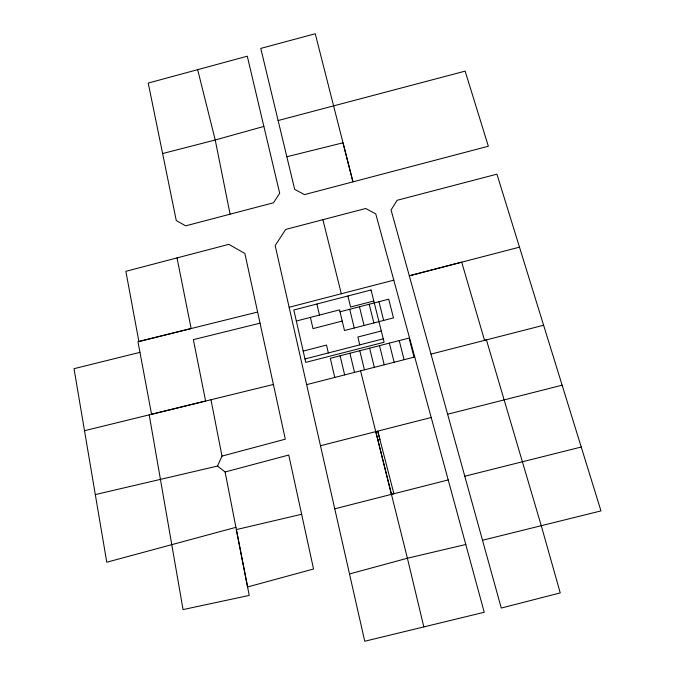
<?xml version="1.0" encoding="UTF-8"?>
<svg xmlns="http://www.w3.org/2000/svg" width="675" height="675" viewBox="0 0 675 675"><rect width="100%" height="100%" fill="white"/><g stroke="black" fill="none" stroke-linecap="round" stroke-linejoin="round"><path stroke-width="1.01" d="M235.921 527.327L106.777 562.224L95.31 494.589L217.51 466.062L221.991 456.097L210.971 399.735M263.866 126.428L279.695 193.269L273.468 202.787L185.667 225.855L176.268 220.531L148.238 83.067L247.286 56.202L263.866 126.428L215.232 139.995L162.624 153.546M349.498 573.961L407.396 558.233L465.792 544.497L484.237 612.259L364.745 641.25L275.164 245.573L285.685 229.433L365.69 208.491L375.756 213.882L465.792 544.497M221.991 456.097L285.306 439.18L244.873 253.479L228.825 244.35L125.862 271.316L138.881 341.508L191.135 328.531L177.027 257.918M217.51 466.062L225.104 471.977L288.757 455.043L313.546 569.017L247.573 586.963L236.334 529.588L301.624 514.283M423.832 626.889L407.396 558.233L377.882 440.083L379.932 439.535L377.738 431.123L393.896 493.737L334.749 508.815M278.117 120.538L465.142 71.137L488.337 146.239L304.442 194.619L294.68 189.346L260.769 48.406L315.242 33.75L352.957 181.862L343.001 142.805L286.816 156.752M519.488 247.16L409.303 275.797L391.061 209.984L397.145 200.281L496.935 174.167L600.978 510.907L482.507 540.262L409.303 275.797L461.708 262.162L484.54 340.369L543.603 325.249M289.119 307.277L393.795 280.15M296.333 321.038L339.533 309.867L344.486 330.531L393.474 317.9L388.733 299.194L339.998 311.799M373.807 300.999L350.57 307.007L347.887 295.988M342.217 321.064L312.998 328.615L310.407 317.402M303.176 351.093L326.506 345.094L328.345 352.949M381.291 330.995L357.86 337.019L359.767 344.874M304.973 358.957L383.248 338.842M430.971 354.113L486.439 339.888L541.257 525.682L560.242 592.895L501.28 608.057L482.507 540.262M306.644 384.64L414.737 356.982M320.473 445.736L431.182 417.496M447.626 414.222L562.148 385.189M448.208 479.942L391.458 494.362L360.56 370.845M464.78 476.229L581.242 447.027M257.639 312.036L137.978 341.744L151.554 414.29L205.605 401.017L193.354 339.643L260.061 323.173M139.953 352.35L74.022 368.685L95.31 494.589M84.51 430.701L273.383 384.463M414.02 357.168L409.118 338.048L330.277 358.298L334.766 377.443M399.229 340.588L404.08 359.707M375.739 431.637L377.882 440.083M378.97 301.725L383.662 320.431M389.357 343.128L394.158 362.247M322.912 219.704L341.314 293.743M197.657 69.668L215.232 139.995L230.091 214.186M369.217 304.248L373.857 322.954M379.493 345.659L384.235 364.787M359.463 306.762L364.061 325.485M369.63 348.19L374.321 367.327M349.726 309.285L354.265 328.008M359.783 350.722L364.424 369.858M349.937 353.244L354.527 372.389M340.107 355.776L344.647 374.92M316.887 304.028L319.469 315.056M225.104 471.977L249.227 595.426L183.06 609.584L149.217 414.847M371.056 289.98L293.819 310.002L305.75 362.374L384.1 342.25L371.056 289.98"/></g></svg>
